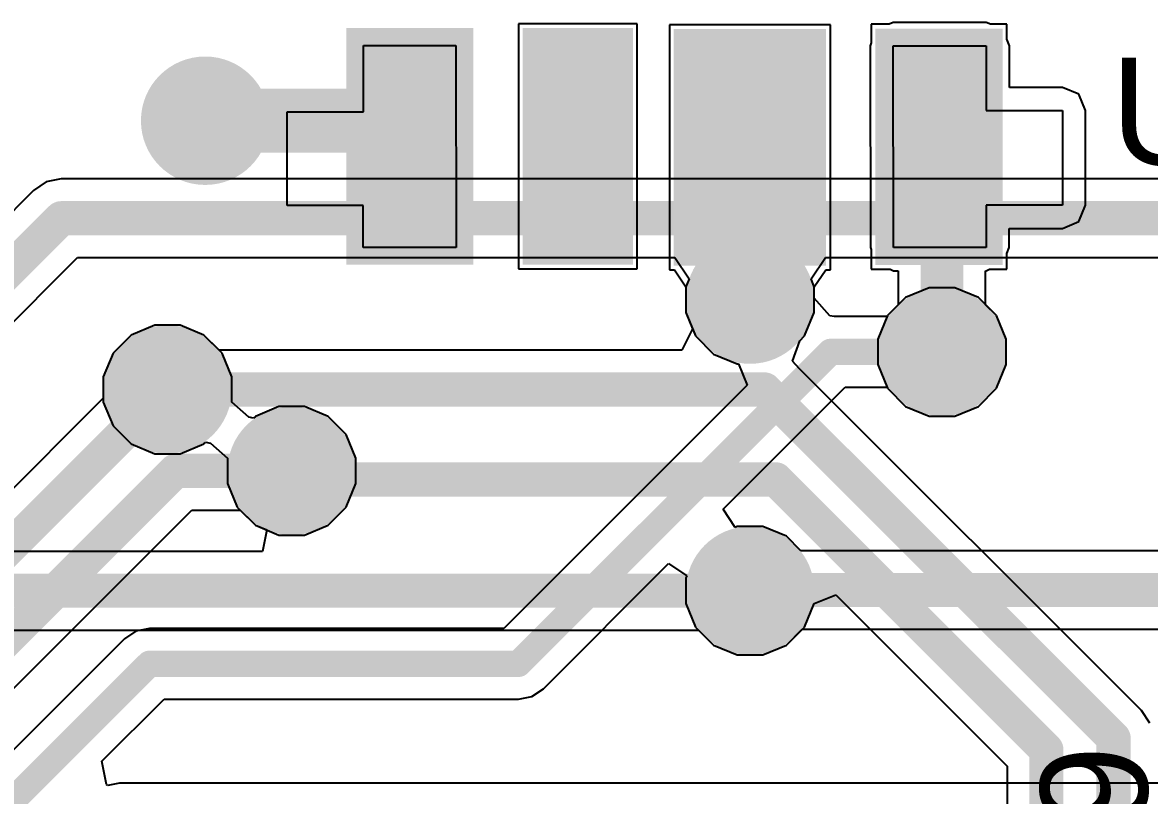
# Model space of a CAD drawing. Header units: inches. Extents: x -0.16 to 1.47, y -0.24 to 2.31.
# Drawn here: x 0.3982 to 0.6612, y 1.9142 to 2.0947 of the extents above; entities that cross this region are included whole.
import ezdxf

# ---------------------------------------------------------------- set-up
doc = ezdxf.new("R2010")
doc.units = ezdxf.units.IN
doc.header["$MEASUREMENT"] = 0
for name, color, linetype in [('Bottom Layer', 5, 'Continuous'), ('Bottom Solder', 6, 'Continuous'), ('GND', 76, 'Continuous'), ('POWER', 16, 'Continuous'), ('Top Layer', 1, 'Continuous'), ('Top Overlay', 2, 'Continuous'), ('Top Paste', 8, 'Continuous'), ('Top Solder', 216, 'Continuous'), ('Via Holes', 16, 'Continuous')]:
    doc.layers.add(name, color=color, linetype=linetype)
doc.styles.add('Arial', font='', dxfattribs={"height": 0.2})
doc.styles.get('Arial').set_extended_font_data('Arial')

# ---------------------------------------------------------------- blocks, each defined once
blk = doc.blocks.new('SK6812_SIDE_A_10')
at = {"layer": 'Top Layer'}
for points in [[(0.09417, 0.05728), (0.11583, 0.05728), (0.11583, 0.01004), (0.09417, 0.01004)], [(0.13538, 0.0574), (0.16294, 0.0574), (0.16294, 0.01016), (0.13538, 0.01016)], [(0.18047, 0.05719), (0.19818, 0.05719), (0.19818, 0.00995), (0.18047, 0.00995)], [(0.21775, 0.05719), (0.2394, 0.05719), (0.2394, 0.00994), (0.21775, 0.00994)]]:
    blk.add_hatch(color=1, dxfattribs=at).paths.add_polyline_path(points)
at = {"layer": 'Top Paste'}
for points in [[(0.09417, 0.05728), (0.11583, 0.05728), (0.11583, 0.01004), (0.09417, 0.01004)], [(0.13538, 0.0574), (0.16294, 0.0574), (0.16294, 0.01016), (0.13538, 0.01016)], [(0.18047, 0.05719), (0.19818, 0.05719), (0.19818, 0.00995), (0.18047, 0.00995)], [(0.21775, 0.05719), (0.2394, 0.05719), (0.2394, 0.00994), (0.21775, 0.00994)]]:
    blk.add_hatch(color=8, dxfattribs=at).paths.add_polyline_path(points)
at = {"layer": 'Top Solder'}
for points in [[(0.09017, 0.06128), (0.11983, 0.06128), (0.11983, 0.00604), (0.09017, 0.00604)], [(0.13138, 0.0614), (0.16694, 0.0614), (0.16694, 0.00616), (0.13138, 0.00616)], [(0.17647, 0.06119), (0.20218, 0.06119), (0.20218, 0.00595), (0.17647, 0.00595)], [(0.21375, 0.06119), (0.2434, 0.06119), (0.2434, 0.00594), (0.21375, 0.00594)]]:
    blk.add_hatch(color=216, dxfattribs=at).paths.add_polyline_path(points)
at = {"layer": 'Top Layer'}
for p, q in [((0.09402, 0.04729), (0.09402, 0.05719)), ((0.09402, 0.05719), (0.1156, 0.05719)), ((0.1156, 0.05719), (0.11568, 0.01004)), ((0.21778, 0.01002), (0.2177, 0.05716)), ((0.2177, 0.05716), (0.23942, 0.05716)), ((0.23942, 0.05716), (0.23942, 0.04741)), ((0.23942, 0.04741), (0.2572, 0.04741)), ((0.2572, 0.04741), (0.2572, 0.02549)), ((0.07619, 0.0252), (0.07619, 0.04729)), ((0.07619, 0.04729), (0.09402, 0.04729)), ((0.09397, 0.0252), (0.07619, 0.0252)), ((0.09397, 0.01004), (0.09397, 0.0252)), ((0.2572, 0.02549), (0.23936, 0.02549)), ((0.23936, 0.02549), (0.23936, 0.01002)), ((0.11568, 0.01004), (0.09397, 0.01004)), ((0.23936, 0.01002), (0.21778, 0.01002))]:
    blk.add_line(p, q, dxfattribs=at)

msp = doc.modelspace()

# ---------------------------------------------------------------- hatches: boundary and pattern name
at = {"layer": 'Bottom Layer'}
h = msp.add_hatch(color=5, dxfattribs=at)
edge = h.paths.add_edge_path()
edge.add_arc((0.44079, 2.07178), 0.01, 0, 360)
h = msp.add_hatch(color=5, dxfattribs=at)
edge = h.paths.add_edge_path()
edge.add_arc((0.568, 2.03), 0.01, 0, 360)
h = msp.add_hatch(color=5, dxfattribs=at)
edge = h.paths.add_edge_path()
edge.add_arc((0.61281, 2.01778), 0.01, 0, 360)
h = msp.add_hatch(color=5, dxfattribs=at)
edge = h.paths.add_edge_path()
edge.add_arc((0.432, 2.009), 0.01, 0, 360)
h = msp.add_hatch(color=5, dxfattribs=at)
edge = h.paths.add_edge_path()
edge.add_arc((0.461, 1.99), 0.01, 0, 360)
h = msp.add_hatch(color=5, dxfattribs=at)
edge = h.paths.add_edge_path()
edge.add_arc((0.568, 1.962), 0.01, 0, 360)
at = {"layer": 'Bottom Solder'}
h = msp.add_hatch(color=6, dxfattribs=at)
edge = h.paths.add_edge_path()
edge.add_arc((0.44079, 2.07178), 0.014, 0, 360)
h = msp.add_hatch(color=6, dxfattribs=at)
edge = h.paths.add_edge_path()
edge.add_arc((0.568, 2.03), 0.014, 0, 360)
h = msp.add_hatch(color=6, dxfattribs=at)
edge = h.paths.add_edge_path()
edge.add_arc((0.61281, 2.01778), 0.014, 0, 360)
h = msp.add_hatch(color=6, dxfattribs=at)
edge = h.paths.add_edge_path()
edge.add_arc((0.432, 2.009), 0.014, 0, 360)
h = msp.add_hatch(color=6, dxfattribs=at)
edge = h.paths.add_edge_path()
edge.add_arc((0.461, 1.99), 0.014, 0, 360)
h = msp.add_hatch(color=6, dxfattribs=at)
edge = h.paths.add_edge_path()
edge.add_arc((0.568, 1.962), 0.014, 0, 360)
at = {"layer": 'GND'}
h = msp.add_hatch(color=76, dxfattribs=at)
edge = h.paths.add_edge_path()
edge.add_arc((0.568, 2.03), 0.015, 0, 360)
h = msp.add_hatch(color=76, dxfattribs=at)
edge = h.paths.add_edge_path()
edge.add_arc((0.61281, 2.01778), 0.015, 0, 360)
h = msp.add_hatch(color=76, dxfattribs=at)
edge = h.paths.add_edge_path()
edge.add_arc((0.432, 2.009), 0.015, 0, 360)
h = msp.add_hatch(color=76, dxfattribs=at)
edge = h.paths.add_edge_path()
edge.add_arc((0.461, 1.99), 0.015, 0, 360)
h = msp.add_hatch(color=76, dxfattribs=at)
edge = h.paths.add_edge_path()
edge.add_arc((0.568, 1.962), 0.015, 0, 360)
at = {"layer": 'POWER'}
h = msp.add_hatch(color=16, dxfattribs=at)
edge = h.paths.add_edge_path()
edge.add_arc((0.44079, 2.07178), 0.015, 0, 360)
h = msp.add_hatch(color=16, dxfattribs=at)
edge = h.paths.add_edge_path()
edge.add_arc((0.61281, 2.01778), 0.015, 0, 360)
h = msp.add_hatch(color=16, dxfattribs=at)
edge = h.paths.add_edge_path()
edge.add_arc((0.432, 2.009), 0.015, 0, 360)
h = msp.add_hatch(color=16, dxfattribs=at)
edge = h.paths.add_edge_path()
edge.add_arc((0.461, 1.99), 0.015, 0, 360)
h = msp.add_hatch(color=16, dxfattribs=at)
edge = h.paths.add_edge_path()
edge.add_arc((0.568, 1.962), 0.015, 0, 360)
at = {"layer": 'Top Layer'}
h = msp.add_hatch(color=1, dxfattribs=at)
edge = h.paths.add_edge_path()
edge.add_arc((0.44079, 2.07178), 0.01, 0, 360)
h = msp.add_hatch(color=1, dxfattribs=at)
edge = h.paths.add_edge_path()
edge.add_arc((0.568, 2.03), 0.01, 0, 360)
h = msp.add_hatch(color=1, dxfattribs=at)
edge = h.paths.add_edge_path()
edge.add_arc((0.61281, 2.01778), 0.01, 0, 360)
h = msp.add_hatch(color=1, dxfattribs=at)
edge = h.paths.add_edge_path()
edge.add_arc((0.432, 2.009), 0.01, 0, 360)
h = msp.add_hatch(color=1, dxfattribs=at)
edge = h.paths.add_edge_path()
edge.add_arc((0.461, 1.99), 0.01, 0, 360)
h = msp.add_hatch(color=1, dxfattribs=at)
edge = h.paths.add_edge_path()
edge.add_arc((0.568, 1.962), 0.01, 0, 360)
at = {"layer": 'Top Solder'}
h = msp.add_hatch(color=216, dxfattribs=at)
edge = h.paths.add_edge_path()
edge.add_arc((0.44079, 2.07178), 0.014, 0, 360)
h = msp.add_hatch(color=216, dxfattribs=at)
edge = h.paths.add_edge_path()
edge.add_arc((0.568, 2.03), 0.014, 0, 360)
h = msp.add_hatch(color=216, dxfattribs=at)
edge = h.paths.add_edge_path()
edge.add_arc((0.61281, 2.01778), 0.014, 0, 360)
h = msp.add_hatch(color=216, dxfattribs=at)
edge = h.paths.add_edge_path()
edge.add_arc((0.432, 2.009), 0.014, 0, 360)
h = msp.add_hatch(color=216, dxfattribs=at)
edge = h.paths.add_edge_path()
edge.add_arc((0.461, 1.99), 0.014, 0, 360)
h = msp.add_hatch(color=216, dxfattribs=at)
edge = h.paths.add_edge_path()
edge.add_arc((0.568, 1.962), 0.014, 0, 360)
at = {"layer": 'Via Holes'}
h = msp.add_hatch(color=7, dxfattribs=at)
edge = h.paths.add_edge_path()
edge.add_arc((0.44079, 2.07178), 0.005, 0, 360)
h = msp.add_hatch(color=7, dxfattribs=at)
edge = h.paths.add_edge_path()
edge.add_arc((0.568, 2.03), 0.005, 0, 360)
h = msp.add_hatch(color=7, dxfattribs=at)
edge = h.paths.add_edge_path()
edge.add_arc((0.61281, 2.01778), 0.005, 0, 360)
h = msp.add_hatch(color=7, dxfattribs=at)
edge = h.paths.add_edge_path()
edge.add_arc((0.432, 2.009), 0.005, 0, 360)
h = msp.add_hatch(color=7, dxfattribs=at)
edge = h.paths.add_edge_path()
edge.add_arc((0.461, 1.99), 0.005, 0, 360)
h = msp.add_hatch(color=7, dxfattribs=at)
edge = h.paths.add_edge_path()
edge.add_arc((0.568, 1.962), 0.005, 0, 360)

# ---------------------------------------------------------------- linework, layer by layer
at = {"layer": 'Bottom Layer'}
for p, q in [((0.40368, 2.05748), (0.40071, 2.05549)), ((0.40719, 2.05818), (0.40368, 2.05748)), ((0.70396, 2.05818), (0.40719, 2.05818)), ((0.40071, 2.05549), (-0.0957, 1.55908)), ((-0.08003, 1.54879), (0.411, 2.03982)), ((0.411, 2.03982), (0.55042, 2.03982)), ((0.55042, 2.03982), (0.55376, 2.03482)), ((0.58224, 2.03482), (0.58558, 2.03982)), ((0.58558, 2.03982), (0.70396, 2.03982)), ((0.55376, 2.03482), (0.553, 2.03298)), ((0.583, 2.03298), (0.58224, 2.03482)), ((0.553, 2.03298), (0.553, 2.02702)), ((0.583, 2.03036), (0.583, 2.03298)), ((0.60982, 2.03278), (0.60431, 2.0305)), ((0.61579, 2.03278), (0.60982, 2.03278)), ((0.6213, 2.0305), (0.61579, 2.03278)), ((0.58659, 2.02624), (0.583, 2.03036)), ((0.60431, 2.0305), (0.60009, 2.02628)), ((0.62552, 2.02628), (0.6213, 2.0305)), ((0.553, 2.02702), (0.55528, 2.0215)), ((0.58762, 2.02602), (0.58659, 2.02624)), ((0.59998, 2.02602), (0.58762, 2.02602)), ((0.60009, 2.02628), (0.59998, 2.02602)), ((0.62781, 2.02076), (0.62552, 2.02628)), ((0.42902, 2.024), (0.4235, 2.02172)), ((0.43498, 2.024), (0.42902, 2.024)), ((0.4405, 2.02172), (0.43498, 2.024)), ((0.4235, 2.02172), (0.41928, 2.0175)), ((0.44472, 2.0175), (0.4405, 2.02172)), ((0.55528, 2.0215), (0.5595, 2.01728)), ((0.62781, 2.0148), (0.62781, 2.02076)), ((0.41928, 2.0175), (0.417, 2.01198)), ((0.447, 2.01198), (0.44472, 2.0175)), ((0.5595, 2.01728), (0.56502, 2.015)), ((0.56502, 2.015), (0.56528, 2.015)), ((0.56528, 2.015), (0.56735, 2.01)), ((0.62552, 2.00928), (0.62781, 2.0148)), ((0.417, 2.01198), (0.417, 2.00698)), ((0.447, 2.00602), (0.447, 2.01198)), ((0.56735, 2.01), (0.51051, 1.95316)), ((0.56168, 1.98103), (0.59019, 2.00954)), ((0.59019, 2.00954), (0.59998, 2.00954)), ((0.59998, 2.00954), (0.60009, 2.00928)), ((0.60009, 2.00928), (0.60431, 2.00506)), ((0.6213, 2.00506), (0.62552, 2.00928)), ((0.417, 2.00698), (-0.07541, 1.51456)), ((0.45098, 2.00257), (0.447, 2.00602)), ((0.45802, 2.005), (0.4525, 2.00272)), ((0.46398, 2.005), (0.45802, 2.005)), ((0.4695, 2.00272), (0.46398, 2.005)), ((0.60431, 2.00506), (0.60982, 2.00278)), ((0.61579, 2.00278), (0.6213, 2.00506)), ((0.45207, 2.00228), (0.45098, 2.00257)), ((0.4525, 2.00272), (0.45207, 2.00228)), ((0.47372, 1.9985), (0.4695, 2.00272)), ((0.60982, 2.00278), (0.61579, 2.00278)), ((0.476, 1.99298), (0.47372, 1.9985)), ((0.476, 1.98702), (0.476, 1.99298)), ((0.47372, 1.9815), (0.476, 1.98702)), ((0.4695, 1.97728), (0.47372, 1.9815)), ((0.19647, 1.73962), (0.43767, 1.98082)), ((0.43767, 1.98082), (0.44896, 1.98082)), ((0.44896, 1.98082), (0.4525, 1.97728)), ((0.56451, 1.97679), (0.56168, 1.98103)), ((0.4525, 1.97728), (0.45802, 1.975)), ((0.46398, 1.975), (0.4695, 1.97728)), ((0.56502, 1.977), (0.56451, 1.97679)), ((0.57098, 1.977), (0.56502, 1.977)), ((0.5765, 1.97472), (0.57098, 1.977)), ((0.45802, 1.975), (0.46398, 1.975)), ((0.57987, 1.97134), (0.5765, 1.97472)), ((0.837, 1.97134), (0.57987, 1.97134)), ((0.51975, 1.93909), (0.54897, 1.96832)), ((0.54897, 1.96832), (0.55321, 1.96549)), ((0.55321, 1.96549), (0.553, 1.96498)), ((0.553, 1.96498), (0.553, 1.95902)), ((0.553, 1.95902), (0.55528, 1.9535)), ((0.42463, 1.95253), (0.42196, 1.95075)), ((0.42779, 1.95316), (0.42463, 1.95253)), ((0.51051, 1.95316), (0.42779, 1.95316)), ((0.55528, 1.9535), (0.5595, 1.94928)), ((0.5765, 1.94928), (0.5802, 1.95299)), ((0.5802, 1.95299), (0.8332, 1.95299)), ((0.42196, 1.95075), (0.20556, 1.73435)), ((0.42196, 1.95075), (0.42196, 1.95075)), ((0.5595, 1.94928), (0.56502, 1.947)), ((0.56502, 1.947), (0.57098, 1.947)), ((0.57098, 1.947), (0.5765, 1.94928)), ((0.51707, 1.93731), (0.51975, 1.93909)), ((0.41666, 1.92215), (0.4312, 1.93668)), ((0.4312, 1.93668), (0.51392, 1.93668)), ((0.51392, 1.93668), (0.51707, 1.93731)), ((0.51392, 1.93668), (0.51392, 1.93668)), ((0.41778, 1.9167), (0.41666, 1.92215)), ((0.41807, 1.91648), (0.41778, 1.9167)), ((0.42078, 1.91702), (0.41807, 1.91648)), ((0.76422, 1.91702), (0.42078, 1.91702)), ((0.42078, 1.91702), (0.42078, 1.91702))]:
    msp.add_line(p, q, dxfattribs=at)
for points in [[(-0.08921, 1.55259, 0.008, 0.008, 0), (0.40719, 2.049, 0.008, 0.008, 0)], [(0.40719, 2.049, 0.008, 0.008, 0), (0.717, 2.049, 0.008, 0.008, 0)], [(0.51392, 1.94492, 0.00616, 0.00616, 0), (0.58678, 2.01778, 0.00616, 0.00616, 0)], [(0.58678, 2.01778, 0.00616, 0.00616, 0), (0.61281, 2.01778, 0.00616, 0.00616, 0)], [(-0.07621, 1.50079, 0.008, 0.008, 0), (0.432, 2.009, 0.008, 0.008, 0)], [(-0.06321, 1.49292, 0.008, 0.008, 0), (0.43387, 1.99, 0.008, 0.008, 0)], [(0.43387, 1.99, 0.008, 0.008, 0), (0.461, 1.99, 0.008, 0.008, 0)], [(0.568, 1.962, 0.008, 0.008, 0), (0.56816, 1.96216, 0.008, 0.008, 0)], [(0.56816, 1.96216, 0.008, 0.008, 0), (0.837, 1.96216, 0.008, 0.008, 0)], [(0.20287, 1.72, 0.00616, 0.00616, 0), (0.42779, 1.94492, 0.00616, 0.00616, 0)], [(0.42779, 1.94492, 0.00616, 0.00616, 0), (0.51392, 1.94492, 0.00616, 0.00616, 0)]]:
    msp.add_lwpolyline(points, format="xyseb", dxfattribs=at)
for points in [[(0.4052, 2.049, 0.004, 0.004, 1), (0.40919, 2.049, 0.004, 0.004, 1)], [(0.4052, 2.049, 0.004, 0.004, 1), (0.40919, 2.049, 0.004, 0.004, 1)], [(0.58524, 2.01778, 0.00308, 0.00308, 1), (0.58832, 2.01778, 0.00308, 0.00308, 1)], [(0.58524, 2.01778, 0.00308, 0.00308, 1), (0.58832, 2.01778, 0.00308, 0.00308, 1)], [(0.61127, 2.01778, 0.00308, 0.00308, 1), (0.61435, 2.01778, 0.00308, 0.00308, 1)], [(0.43, 2.009, 0.004, 0.004, 1), (0.434, 2.009, 0.004, 0.004, 1)], [(0.43187, 1.99, 0.004, 0.004, 1), (0.43587, 1.99, 0.004, 0.004, 1)], [(0.43187, 1.99, 0.004, 0.004, 1), (0.43587, 1.99, 0.004, 0.004, 1)], [(0.459, 1.99, 0.004, 0.004, 1), (0.463, 1.99, 0.004, 0.004, 1)], [(0.566, 1.962, 0.004, 0.004, 1), (0.57, 1.962, 0.004, 0.004, 1)], [(0.56616, 1.96216, 0.004, 0.004, 1), (0.57016, 1.96216, 0.004, 0.004, 1)], [(0.56616, 1.96216, 0.004, 0.004, 1), (0.57016, 1.96216, 0.004, 0.004, 1)], [(0.42625, 1.94492, 0.00308, 0.00308, 1), (0.42933, 1.94492, 0.00308, 0.00308, 1)], [(0.42625, 1.94492, 0.00308, 0.00308, 1), (0.42933, 1.94492, 0.00308, 0.00308, 1)], [(0.51238, 1.94492, 0.00308, 0.00308, 1), (0.51546, 1.94492, 0.00308, 0.00308, 1)], [(0.51238, 1.94492, 0.00308, 0.00308, 1), (0.51546, 1.94492, 0.00308, 0.00308, 1)]]:
    msp.add_lwpolyline(points, format="xyseb", close=True, dxfattribs=at)
at = {"layer": 'Top Layer'}
for p, q in [((0.54165, 2.0944), (0.51393, 2.0944)), ((0.51393, 2.0944), (0.51393, 2.03716)), ((0.54165, 2.03716), (0.54165, 2.0944)), ((0.60045, 2.09431), (0.59629, 2.09431)), ((0.59629, 2.09431), (0.59629, 2.08996)), ((0.60142, 2.09472), (0.60045, 2.09431)), ((0.60143, 2.09471), (0.60142, 2.09472)), ((0.62315, 2.09472), (0.60143, 2.09472)), ((0.60143, 2.09472), (0.60143, 2.09471)), ((0.62412, 2.09431), (0.62315, 2.09472)), ((0.62794, 2.09431), (0.62412, 2.09431)), ((0.62794, 2.0908), (0.62794, 2.09431)), ((0.58674, 2.09419), (0.54918, 2.09419)), ((0.54918, 2.09419), (0.54918, 2.03695)), ((0.58674, 2.03695), (0.58674, 2.09419)), ((0.59629, 2.08996), (0.59602, 2.0893)), ((0.59602, 2.0893), (0.59602, 2.0893)), ((0.59602, 2.0893), (0.59602, 2.0893)), ((0.59602, 2.0893), (0.5961, 2.04215)), ((0.62856, 2.0893), (0.62794, 2.0908)), ((0.62856, 2.07956), (0.62856, 2.0893)), ((0.64092, 2.07956), (0.62856, 2.07956)), ((0.64475, 2.07798), (0.64092, 2.07956)), ((0.64634, 2.07415), (0.64475, 2.07798)), ((0.64634, 2.05206), (0.64634, 2.07415)), ((0.64475, 2.04823), (0.64634, 2.05206)), ((0.64092, 2.04664), (0.64475, 2.04823)), ((0.6285, 2.04216), (0.6285, 2.04664)), ((0.6285, 2.04664), (0.64092, 2.04664)), ((0.5961, 2.04215), (0.59629, 2.04169)), ((0.59629, 2.04169), (0.59629, 2.03707)), ((0.62794, 2.0408), (0.6285, 2.04216)), ((0.62794, 2.03707), (0.62794, 2.0408)), ((0.51393, 2.03716), (0.54165, 2.03716)), ((0.54918, 2.03695), (0.55035, 2.03695)), ((0.55035, 2.03695), (0.553, 2.03298)), ((0.583, 2.03298), (0.58565, 2.03695)), ((0.58565, 2.03695), (0.58674, 2.03695)), ((0.59629, 2.03707), (0.60073, 2.03707)), ((0.60073, 2.03707), (0.60151, 2.03675)), ((0.60151, 2.03675), (0.60261, 2.03675)), ((0.60261, 2.03675), (0.60261, 2.0288)), ((0.623, 2.0288), (0.623, 2.03675)), ((0.623, 2.03675), (0.62309, 2.03675)), ((0.62309, 2.03675), (0.62387, 2.03707)), ((0.62387, 2.03707), (0.62794, 2.03707)), ((0.553, 2.03298), (0.553, 2.02702)), ((0.583, 2.02702), (0.583, 2.03298)), ((0.60261, 2.0288), (0.60009, 2.02628)), ((0.62552, 2.02628), (0.623, 2.0288)), ((0.553, 2.02702), (0.55459, 2.02318)), ((0.58072, 2.0215), (0.583, 2.02702)), ((0.60009, 2.02628), (0.59781, 2.02076)), ((0.62781, 2.02076), (0.62552, 2.02628)), ((0.42902, 2.024), (0.4235, 2.02172)), ((0.43498, 2.024), (0.42902, 2.024)), ((0.4405, 2.02172), (0.43498, 2.024)), ((0.55459, 2.02318), (0.55208, 2.01818)), ((0.4235, 2.02172), (0.41928, 2.0175)), ((0.44404, 2.01818), (0.4405, 2.02172)), ((0.57958, 2.02036), (0.58072, 2.0215)), ((0.59781, 2.02076), (0.59781, 2.0148)), ((0.62781, 2.0148), (0.62781, 2.02076)), ((0.55208, 2.01818), (0.44404, 2.01818)), ((0.57793, 2.01565), (0.57958, 2.02036)), ((0.41928, 2.0175), (0.417, 2.01198)), ((0.57955, 2.01381), (0.57793, 2.01565)), ((0.65935, 1.93401), (0.57955, 2.01381)), ((0.59781, 2.0148), (0.60009, 2.00928)), ((0.62552, 2.00928), (0.62781, 2.0148)), ((0.417, 2.01198), (0.417, 2.00602)), ((0.60009, 2.00928), (0.60431, 2.00506)), ((0.6213, 2.00506), (0.62552, 2.00928)), ((0.417, 2.00602), (0.41928, 2.0005)), ((0.60431, 2.00506), (0.60982, 2.00278)), ((0.61579, 2.00278), (0.6213, 2.00506)), ((0.60982, 2.00278), (0.61579, 2.00278)), ((0.41928, 2.0005), (0.4235, 1.99628)), ((0.4235, 1.99628), (0.42902, 1.994)), ((0.43498, 1.994), (0.4405, 1.99628)), ((0.4405, 1.99628), (0.44093, 1.99672)), ((0.44093, 1.99672), (0.44202, 1.99643)), ((0.44202, 1.99643), (0.446, 1.99298)), ((0.42902, 1.994), (0.43498, 1.994)), ((0.446, 1.99298), (0.446, 1.98702)), ((0.446, 1.98702), (0.44828, 1.9815)), ((0.44828, 1.9815), (0.4525, 1.97728)), ((0.4525, 1.97728), (0.45518, 1.97618)), ((0.45518, 1.97618), (0.45418, 1.97118)), ((0.45418, 1.97118), (0.31, 1.97118)), ((0.583, 1.95902), (0.588, 1.96102)), ((0.588, 1.96102), (0.628, 1.92103)), ((0.58072, 1.9535), (0.583, 1.95902)), ((0.3138, 1.95282), (0.55596, 1.95282)), ((0.55596, 1.95282), (0.5595, 1.94928)), ((0.5765, 1.94928), (0.58072, 1.9535)), ((0.5595, 1.94928), (0.56502, 1.947)), ((0.56502, 1.947), (0.57098, 1.947)), ((0.57098, 1.947), (0.5765, 1.94928)), ((0.66134, 1.93104), (0.65935, 1.93401)), ((0.628, 1.92103), (0.628, 1.82713))]:
    msp.add_line(p, q, dxfattribs=at)
for points in [[(0.44079, 2.07178, 0.015, 0.015, 0), (0.48521, 2.07178, 0.015, 0.015, 0)], [(0.48521, 2.07178, 0.015, 0.015, 0), (0.48854, 2.06845, 0.015, 0.015, 0)], [(0.48854, 2.06578, 0.015, 0.015, 0), (0.48854, 2.06845, 0.015, 0.015, 0)], [(0.56798, 2.0649, 0.015, 0.015, 0), (0.568, 2.06492, 0.015, 0.015, 0)], [(0.56798, 2.03002, 0.015, 0.015, 0), (0.56798, 2.0649, 0.015, 0.015, 0)], [(0.61281, 2.01778, 0.01, 0.01, 0), (0.61281, 2.065, 0.01, 0.01, 0)], [(0.61211, 2.06569, 0.00616, 0.00616, 0), (0.61281, 2.065, 0.00616, 0.00616, 0)], [(0.56798, 2.03002, 0.015, 0.015, 0), (0.568, 2.03, 0.015, 0.015, 0)], [(0.432, 2.009, 0.008, 0.008, 0), (0.57138, 2.009, 0.008, 0.008, 0)], [(0.57138, 2.009, 0.008, 0.008, 0), (0.65286, 1.92753, 0.008, 0.008, 0)], [(0.461, 1.99, 0.008, 0.008, 0), (0.463, 1.988, 0.008, 0.008, 0)], [(0.463, 1.988, 0.008, 0.008, 0), (0.574, 1.988, 0.008, 0.008, 0)], [(0.574, 1.988, 0.008, 0.008, 0), (0.63717, 1.92483, 0.008, 0.008, 0)], [(0.31, 1.962, 0.008, 0.008, 0), (0.568, 1.962, 0.008, 0.008, 0)], [(0.65286, 1.80566, 0.008, 0.008, 0), (0.65286, 1.92753, 0.008, 0.008, 0)], [(0.63717, 1.80559, 0.008, 0.008, 0), (0.63717, 1.92483, 0.008, 0.008, 0)]]:
    msp.add_lwpolyline(points, format="xyseb", dxfattribs=at)
for points in [[(0.43704, 2.07178, 0.0075, 0.0075, 1), (0.44454, 2.07178, 0.0075, 0.0075, 1)], [(0.48146, 2.07178, 0.0075, 0.0075, 1), (0.48896, 2.07178, 0.0075, 0.0075, 1)], [(0.48146, 2.07178, 0.0075, 0.0075, 1), (0.48896, 2.07178, 0.0075, 0.0075, 1)], [(0.48479, 2.06845, 0.0075, 0.0075, 1), (0.49229, 2.06845, 0.0075, 0.0075, 1)], [(0.48479, 2.06845, 0.0075, 0.0075, 1), (0.49229, 2.06845, 0.0075, 0.0075, 1)], [(0.48479, 2.06578, 0.0075, 0.0075, 1), (0.49229, 2.06578, 0.0075, 0.0075, 1)], [(0.56423, 2.0649, 0.0075, 0.0075, 1), (0.57173, 2.0649, 0.0075, 0.0075, 1)], [(0.56423, 2.0649, 0.0075, 0.0075, 1), (0.57173, 2.0649, 0.0075, 0.0075, 1)], [(0.56425, 2.06492, 0.0075, 0.0075, 1), (0.57175, 2.06492, 0.0075, 0.0075, 1)], [(0.61031, 2.065, 0.005, 0.005, 1), (0.61531, 2.065, 0.005, 0.005, 1)], [(0.61057, 2.06569, 0.00308, 0.00308, 1), (0.61365, 2.06569, 0.00308, 0.00308, 1)], [(0.61127, 2.065, 0.00308, 0.00308, 1), (0.61435, 2.065, 0.00308, 0.00308, 1)], [(0.56423, 2.03002, 0.0075, 0.0075, 1), (0.57173, 2.03002, 0.0075, 0.0075, 1)], [(0.56423, 2.03002, 0.0075, 0.0075, 1), (0.57173, 2.03002, 0.0075, 0.0075, 1)], [(0.56425, 2.03, 0.0075, 0.0075, 1), (0.57175, 2.03, 0.0075, 0.0075, 1)], [(0.61031, 2.01778, 0.005, 0.005, 1), (0.61531, 2.01778, 0.005, 0.005, 1)], [(0.43, 2.009, 0.004, 0.004, 1), (0.434, 2.009, 0.004, 0.004, 1)], [(0.56938, 2.009, 0.004, 0.004, 1), (0.57338, 2.009, 0.004, 0.004, 1)], [(0.56938, 2.009, 0.004, 0.004, 1), (0.57338, 2.009, 0.004, 0.004, 1)], [(0.459, 1.99, 0.004, 0.004, 1), (0.463, 1.99, 0.004, 0.004, 1)], [(0.461, 1.988, 0.004, 0.004, 1), (0.465, 1.988, 0.004, 0.004, 1)], [(0.461, 1.988, 0.004, 0.004, 1), (0.465, 1.988, 0.004, 0.004, 1)], [(0.572, 1.988, 0.004, 0.004, 1), (0.576, 1.988, 0.004, 0.004, 1)], [(0.572, 1.988, 0.004, 0.004, 1), (0.576, 1.988, 0.004, 0.004, 1)], [(0.566, 1.962, 0.004, 0.004, 1), (0.57, 1.962, 0.004, 0.004, 1)], [(0.65086, 1.92753, 0.004, 0.004, 1), (0.65486, 1.92753, 0.004, 0.004, 1)], [(0.65086, 1.92753, 0.004, 0.004, 1), (0.65486, 1.92753, 0.004, 0.004, 1)], [(0.63517, 1.92483, 0.004, 0.004, 1), (0.63917, 1.92483, 0.004, 0.004, 1)], [(0.63517, 1.92483, 0.004, 0.004, 1), (0.63917, 1.92483, 0.004, 0.004, 1)]]:
    msp.add_lwpolyline(points, format="xyseb", close=True, dxfattribs=at)

# ---------------------------------------------------------------- block references
at = {"rotation": 180}
msp.add_blockref('SK6812_SIDE_A_10', (0.71711, 2.09935), dxfattribs=at)

# ---------------------------------------------------------------- texts
at = {"layer": 'Top Overlay', "style": 'Arial'}
msp.add_text('U5', height=0.025, dxfattribs=at).set_placement((0.65217, 2.0615))
msp.add_text('C29', height=0.025, rotation=90, dxfattribs=at).set_placement((0.66079, 1.86178))

doc.saveas('drawing.dxf')
